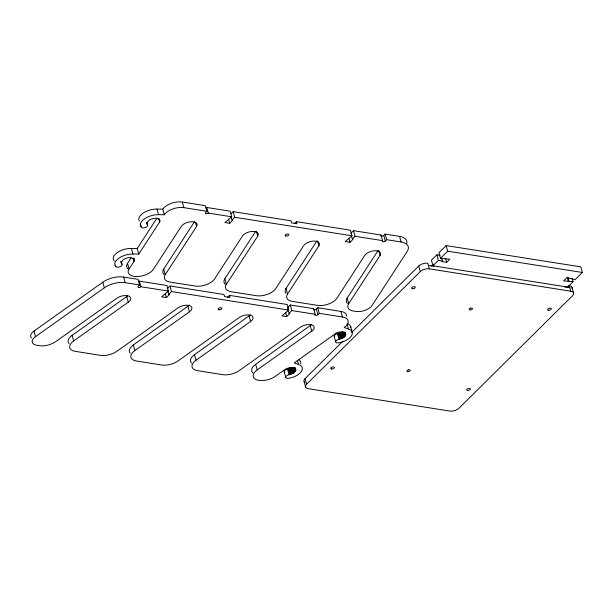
<?xml version="1.0" encoding="UTF-8"?>
<svg xmlns="http://www.w3.org/2000/svg" width="613" height="613" viewBox="0 0 613 613"><rect width="100%" height="100%" fill="white"/><g stroke="black" fill="none" stroke-linecap="round" stroke-linejoin="round"><path stroke-width="0.92" d="M289.075 374.765L287.551 369.156L291.964 367.463L293.497 373.064L288.662 374.857A3.356 1.693 -15.3 0 0 286.003 376.405L285.758 376.888A3.356 1.693 -15.3 0 0 288.439 378.344L288.876 378.29A13.455 6.781 -15.3 0 0 297.949 374.735L299.113 373.884A13.455 6.781 -15.3 0 0 298.539 364.467L297.443 360.467M339.043 339.326L337.51 333.702L341.931 332.001L343.464 337.61L338.629 339.403A3.356 1.693 -15.3 0 0 335.679 341.663A3.356 1.693 -15.3 0 0 338.407 342.889L338.843 342.805A13.455 6.781 -15.3 0 0 351.272 336.146A13.455 6.781 -15.3 0 0 348.498 329.005L347.188 324.2M293.497 373.064L295.635 370.811L295.336 367.884M343.464 337.61C350.437 332.43 338.238 330.085 335.027 333.962L294.209 362.927L298.539 364.467M380.934 235.913A1.678 0.851 -15.3 0 0 383.761 235.453L385.133 234.097L399.538 236.373L401.071 241.974A17.08 8.62 -15.3 0 1 407.239 251.353L371.999 305.581A11.095 5.601 -15.3 0 1 355.931 311.442L353.571 311.075A13.455 6.789 -15.3 0 1 348.713 303.688L380.052 255.46A8.406 4.245 -15.3 0 0 375.462 250.717A8.406 4.245 -15.3 0 0 364.835 255.284L336.912 298.255A13.455 6.789 -15.3 0 1 317.427 305.358L292.409 301.404A13.455 6.789 -15.3 0 1 287.551 294.025L318.89 245.79A8.406 4.245 -15.3 0 0 314.3 241.055A8.406 4.245 -15.3 0 0 303.673 245.621L275.75 288.585A13.455 6.789 -15.3 0 1 256.265 295.696L231.247 291.742A13.455 6.789 -15.3 0 1 226.389 284.355L257.728 236.128A8.406 4.245 -15.3 0 0 253.138 231.385A8.406 4.245 -15.3 0 0 242.51 235.951L214.588 278.923A13.455 6.789 -15.3 0 1 195.103 286.033L170.085 282.08A13.455 6.789 -15.3 0 1 165.219 274.693L196.566 226.458A8.406 4.245 -15.3 0 0 191.976 221.722A8.406 4.245 -15.3 0 0 181.348 226.289L153.426 269.26A13.455 6.789 -15.3 0 1 136.415 276.563A13.455 6.789 -15.3 0 1 129.082 268.977L134.078 261.291C134.967 254.372 118.845 258.349 121.995 264.257A3.356 1.693 -15.3 0 1 121.236 266.096L120.577 266.517A3.356 1.693 -15.3 0 1 116.087 266.847L115.428 265.084M115.903 266.67L115.865 266.686A13.455 6.789 -15.3 0 1 115.482 261.628L116.125 260.701A13.455 6.789 -15.3 0 1 132.944 254.027L138.76 254.089L159.641 221.952C160.529 215.033 144.407 219.01 147.557 224.917A3.356 1.693 -15.3 0 1 145.764 227.354A3.356 1.693 -15.3 0 1 141.649 227.5L141.434 227.346A13.455 6.789 -15.3 0 1 144.07 219.109A13.455 6.789 -15.3 0 1 158.506 214.68L164.322 214.749A13.455 6.789 -15.3 0 1 183.808 207.638L206.964 211.301L205.432 205.7L182.276 202.037A13.455 6.789 -15.3 0 0 162.79 209.148L156.982 209.079A13.455 6.789 -15.3 0 0 143.136 213.086A13.455 6.789 -15.3 0 0 139.327 221.032M127.864 268.846A13.455 6.789 -15.3 0 1 127.55 263.375L131.044 257.996M138.76 254.089L137.228 248.487L157.089 217.921M163.349 273.796A13.455 6.789 -15.3 0 1 163.686 269.092L194.52 221.653M224.619 283.62A13.455 6.789 -15.3 0 1 224.856 278.754L255.682 231.316M285.903 293.435A13.455 6.789 -15.3 0 1 286.018 288.424L316.844 240.978M347.326 303.397A13.455 6.789 -15.3 0 1 347.18 298.087L378.006 250.648M205.73 208.06A1.678 0.851 -15.3 0 0 206.773 207.485L230.151 211.179L231.683 216.78L224.894 222.534L229.645 223.285L232.84 220.113L231.998 219.983L231.124 216.78M294.416 223.645L296.424 221.653L350.467 230.197L352 235.79L345.211 241.545L349.962 242.304L353.157 239.131L352.314 238.993L351.433 235.798M206.964 211.301L205.593 212.657A1.678 0.851 -15.3 0 0 206.037 213.776A1.678 0.851 -15.3 0 0 208.305 213.086L231.683 216.78M31.416 337.87A11.095 5.594 -15.3 0 1 33.953 331.066L102.831 282.187A17.08 8.613 -15.3 0 1 123.627 277.076L138.04 279.352L139.565 284.953L138.201 286.309A1.678 0.851 -15.3 0 0 138.645 287.428A1.678 0.851 -15.3 0 0 140.913 286.738L168.437 291.091L166.905 285.489L139.381 281.137A1.678 0.851 -15.3 0 1 138.339 281.712M231.017 213.837L233.208 211.661L290.991 220.795L291.566 222.894L296.999 223.753L296.424 221.653M231.998 219.983L234.741 217.263L352 235.79M167.219 288.685L169.962 285.972L224.006 294.508L224.58 296.615L230.013 297.474L229.438 295.366L287.221 304.5L288.754 310.101L281.965 315.856L286.715 316.607L289.911 313.435L289.068 313.304L287.75 308.5M168.437 291.091L161.648 296.845L166.399 297.589L169.602 294.424L168.751 294.286L167.656 290.286M168.751 294.286L171.494 291.573L288.754 310.101M227.431 297.359L229.438 295.366M350.782 233.392L353.525 230.68L381.048 235.024L382.581 240.625A1.678 0.851 -15.3 0 0 383.018 241.744A1.678 0.851 -15.3 0 0 385.293 241.055L386.665 239.698L401.071 241.974M352.314 238.993L355.05 236.281L382.581 240.625M287.535 307.703L290.278 304.983L313.657 308.676L315.182 314.277A1.678 0.851 -15.3 0 0 315.626 315.404A1.678 0.851 -15.3 0 0 317.902 314.707L319.273 313.35L342.429 317.013A13.455 6.781 -15.3 0 1 344.177 327.472L348.498 329.005M289.068 313.304L291.811 310.584L315.182 314.277M313.542 309.573A1.678 0.851 -15.3 0 0 316.369 309.105L317.741 307.749L340.897 311.412A13.455 6.781 -15.3 0 1 346.682 316.124M304.309 381.838A6.728 3.394 -15.3 0 1 305.082 378.627L342.974 341.089M351.762 332.376L418.74 266.019A6.728 3.394 -15.3 0 1 427.828 263.253L429.361 268.854L570.803 291.206A6.728 3.394 -15.3 0 1 572.573 295.688L458.922 408.296A6.728 3.394 -15.3 0 1 449.827 411.055L308.393 388.711A6.728 3.394 -15.3 0 1 306.615 384.228L305.082 378.627M440.119 255.33L436.862 254.816L431.429 260.188L432.962 265.789L567.607 287.076L573.04 281.696L572.159 278.494M573.04 281.696L563.638 280.869L566.833 277.697L575.094 279.658L582.35 272.471L580.817 266.87L446.172 245.591L438.916 252.778L440.448 258.38L449.842 259.207L446.647 262.372L441.896 261.621L442.463 261.061L441.812 258.655M306.615 384.228L420.273 271.62A6.728 3.394 -15.3 0 1 429.361 268.854M431.223 266.134L433.261 264.111M432.962 265.789L438.387 260.418L442.463 261.061M440.448 258.38L447.705 251.192L582.35 272.471M567.232 287.627L569.27 285.604A6.728 3.387 -15.2 0 1 572.036 288.639M295.772 369.478C293.481 366.022 288.049 367.7 285.06 369.424L275.298 376.351A13.455 6.781 -15.3 0 1 256.778 379.845A13.455 6.781 -15.3 0 1 257.169 369.923L311.741 331.189A8.406 4.237 -15.3 0 0 311.986 324.982A8.406 4.237 -15.3 0 0 300.416 327.166L239.162 370.643A13.455 6.781 -15.3 0 1 222.78 374.666L197.761 370.712A13.455 6.781 -15.3 0 1 196.007 360.252L250.579 321.526A8.406 4.237 -15.3 0 0 250.824 315.32A8.406 4.237 -15.3 0 0 239.254 317.503L178 360.973A13.455 6.781 -15.3 0 1 161.617 365.003L136.599 361.049A13.455 6.781 -15.3 0 1 134.845 350.59L189.417 311.856A8.406 4.237 -15.3 0 0 189.662 305.649A8.406 4.237 -15.3 0 0 178.092 307.833L116.838 351.31A13.455 6.781 -15.3 0 1 100.455 355.333L75.437 351.379A13.455 6.781 -15.3 0 1 73.683 340.92L128.255 302.194A8.406 4.237 -15.3 0 0 128.5 295.987A8.406 4.237 -15.3 0 0 116.93 298.171L55.676 341.648A13.455 6.781 -15.3 0 1 39.293 345.671L36.933 345.295A11.095 5.594 -15.3 0 1 35.485 336.667L104.363 287.788A17.08 8.613 -15.3 0 1 125.159 282.677L139.565 284.953M69.008 343.502A13.455 6.781 -15.3 0 1 72.15 335.319L126.73 296.585A8.406 4.237 -15.3 0 0 127.665 295.826M130.178 353.172A13.455 6.781 -15.3 0 1 133.312 344.989L187.892 306.255A8.406 4.237 -15.3 0 0 189.225 305.098M190.896 362.214A13.455 6.781 -15.3 0 1 194.474 354.651L249.054 315.917A8.406 4.237 -15.3 0 0 250.388 314.768M252.908 372.919A13.455 6.781 -15.3 0 1 255.644 364.314L310.216 325.587A8.406 4.237 -15.3 0 0 311.55 324.43M147.388 224.749L146.768 222.327M121.826 264.088L121.205 261.667M337.51 333.725L337.096 333.801A3.356 1.693 -15.3 0 0 334.752 337.004M287.543 369.179L287.129 369.256A3.356 1.693 -15.3 0 0 284.478 370.796L284.225 371.279A3.356 1.693 -15.3 0 0 284.792 372.466M114.332 261.084A13.455 6.789 -15.3 0 1 113.949 256.027L114.593 255.1A13.455 6.789 -15.3 0 1 131.412 248.426L137.228 248.487M428.403 265.352L433.835 266.218M564.412 286.846L569.845 287.712M572.036 287.275L573.569 292.876M567.868 277.053L568.964 281.053M567.301 277.62L568.389 281.62M569.27 285.604L570.803 291.206M418.74 266.019L420.273 271.62M385.133 234.097L386.665 239.698M383.761 235.453L385.293 241.055M378.734 250.656L380.052 255.46M353.525 230.68L355.05 236.281M348.866 238.304L349.962 242.304M347.18 298.087L348.713 303.688M317.572 240.993L318.89 245.79M286.018 288.424L287.551 294.025M290.278 304.983L291.811 310.584M285.62 312.607L286.715 316.607M304.094 381.439L305.626 387.041M256.41 231.323L257.728 236.128M233.208 211.661L234.741 217.263M228.549 219.285L229.645 223.285M206.773 207.485L208.305 213.086M224.856 278.754L226.389 284.355M195.47 222.458L196.566 226.458M182.276 202.037L183.808 207.638M162.79 209.148L164.322 214.749M156.982 209.079L158.506 214.68M159.51 218.994L159.947 221.032M159.188 219.086L159.84 221.492M158.759 218.749L159.641 221.952M169.962 285.972L171.494 291.573M163.686 269.092L165.219 274.693M146.745 222.848L147.181 224.45M165.303 293.589L166.399 297.589M140.553 224.143L141.212 226.542M131.412 248.426L132.944 254.027M133.941 258.334L134.385 259.935M133.941 258.77L134.385 260.372M133.619 258.425L134.278 260.832M133.197 258.096L134.078 261.291M127.55 263.375L129.082 268.977M120.96 261.391L121.619 263.789M120.976 261.805L121.412 263.406M446.172 245.591L447.705 251.192M445.559 258.372L446.647 262.372M436.862 254.816L438.387 260.418M350.651 326.499L352.184 332.108M340.897 311.412L342.429 317.013M345.295 332.422L345.793 334.445M345.096 332.491L345.747 334.89M344.943 332.951L345.602 335.349M344.261 331.817L345.357 335.817M343.916 332.284L345.012 336.284M343.265 331.94L344.575 336.744M342.529 331.579L344.054 337.188M341.272 332.399L342.797 338.001M340.552 332.752L342.085 338.361M339.794 333.074L341.318 338.675M338.997 333.342L340.529 338.943M338.177 333.564L339.709 339.165M334.162 336.284L335.694 341.885M317.741 307.749L319.273 313.35M316.369 309.105L317.902 314.707M310.216 325.587L311.741 331.189M295.389 368.306L295.826 369.907M295.129 367.953L295.788 370.352M294.983 368.413L295.635 370.811M294.294 367.279L295.389 371.279M293.956 367.739L295.045 371.746M293.298 367.402L294.615 372.206M292.784 367.846L294.094 372.643M291.305 367.854L292.838 373.463M290.585 368.214L292.117 373.815M289.826 368.528L291.359 374.137M289.029 368.804L290.562 374.405M288.217 369.026L289.75 374.627M284.194 371.739L285.727 377.347M249.054 315.917L250.579 321.526M255.644 364.314L257.169 369.923M187.892 306.255L189.417 311.856M194.474 354.651L196.007 360.252M139.381 281.137L140.913 286.738M123.627 277.076L125.159 282.677M126.73 296.585L128.255 302.194M133.312 344.989L134.845 350.59M102.831 282.187L104.363 287.788M72.15 335.319L73.683 340.92M33.953 331.066L35.485 336.667M305.059 382.504A6.728 3.394 -15.3 0 1 304.638 382.19M191.517 363.034A13.455 6.781 -15.3 0 1 191.172 362.635M313.381 309.159A1.678 0.851 -15.3 0 1 313.657 308.676M348.061 323.84A13.455 6.781 -15.3 0 1 350.805 327.342M299.021 359.839A13.455 6.781 -15.3 0 1 300.791 363.685M163.985 274.547A13.455 6.789 -15.3 0 1 163.702 274.256M225.3 284.355A13.455 6.789 -15.3 0 1 225.002 284.072M399.538 236.373A17.08 8.62 -15.3 0 1 406.695 243.629M380.857 235.269A1.678 0.851 -15.3 0 1 381.048 235.024M470.516 308.224L470.11 308.377A1.678 0.851 -15.3 0 0 469.198 309.281L469.221 309.504A1.678 0.851 -15.3 0 0 471.144 309.81L471.55 309.657A1.678 0.851 -15.3 0 0 472.462 308.753L472.431 308.531A1.678 0.851 -15.3 0 0 470.516 308.224M408.204 369.961L407.798 370.114A1.678 0.851 -15.3 0 0 406.886 371.026L406.909 371.24A1.678 0.851 -15.3 0 0 408.833 371.547L409.239 371.394A1.678 0.851 -15.3 0 0 410.151 370.49L410.128 370.267A1.678 0.851 -15.3 0 0 408.204 369.961M467.489 390.45A1.893 0.958 -15.3 0 0 470.355 389.125A1.893 0.958 -15.3 0 0 467.711 388.711A1.893 0.958 -15.3 0 0 467.489 390.45M331.449 368.972A1.893 0.958 -15.3 0 0 334.315 367.647A1.893 0.958 -15.3 0 0 331.671 367.233A1.893 0.958 -15.3 0 0 331.449 368.972M412.564 288.754A1.893 0.958 -15.3 0 0 415.292 287.336A1.893 0.958 -15.3 0 0 412.503 287.068A1.893 0.958 -15.3 0 0 412.564 288.754M548.466 310.216A1.893 0.958 -15.3 0 0 551.332 308.898A1.893 0.958 -15.3 0 0 548.681 308.477A1.893 0.958 -15.3 0 0 548.466 310.216M218.987 309.749A1.893 0.95 -15.3 0 0 221.852 308.431A1.893 0.95 -15.3 0 0 219.201 308.01A1.893 0.95 -15.3 0 0 218.987 309.749M285.919 236.028A1.893 0.958 -15.3 0 0 288.784 234.71A1.893 0.958 -15.3 0 0 286.141 234.289A1.893 0.958 -15.3 0 0 285.919 236.028"/></g></svg>
